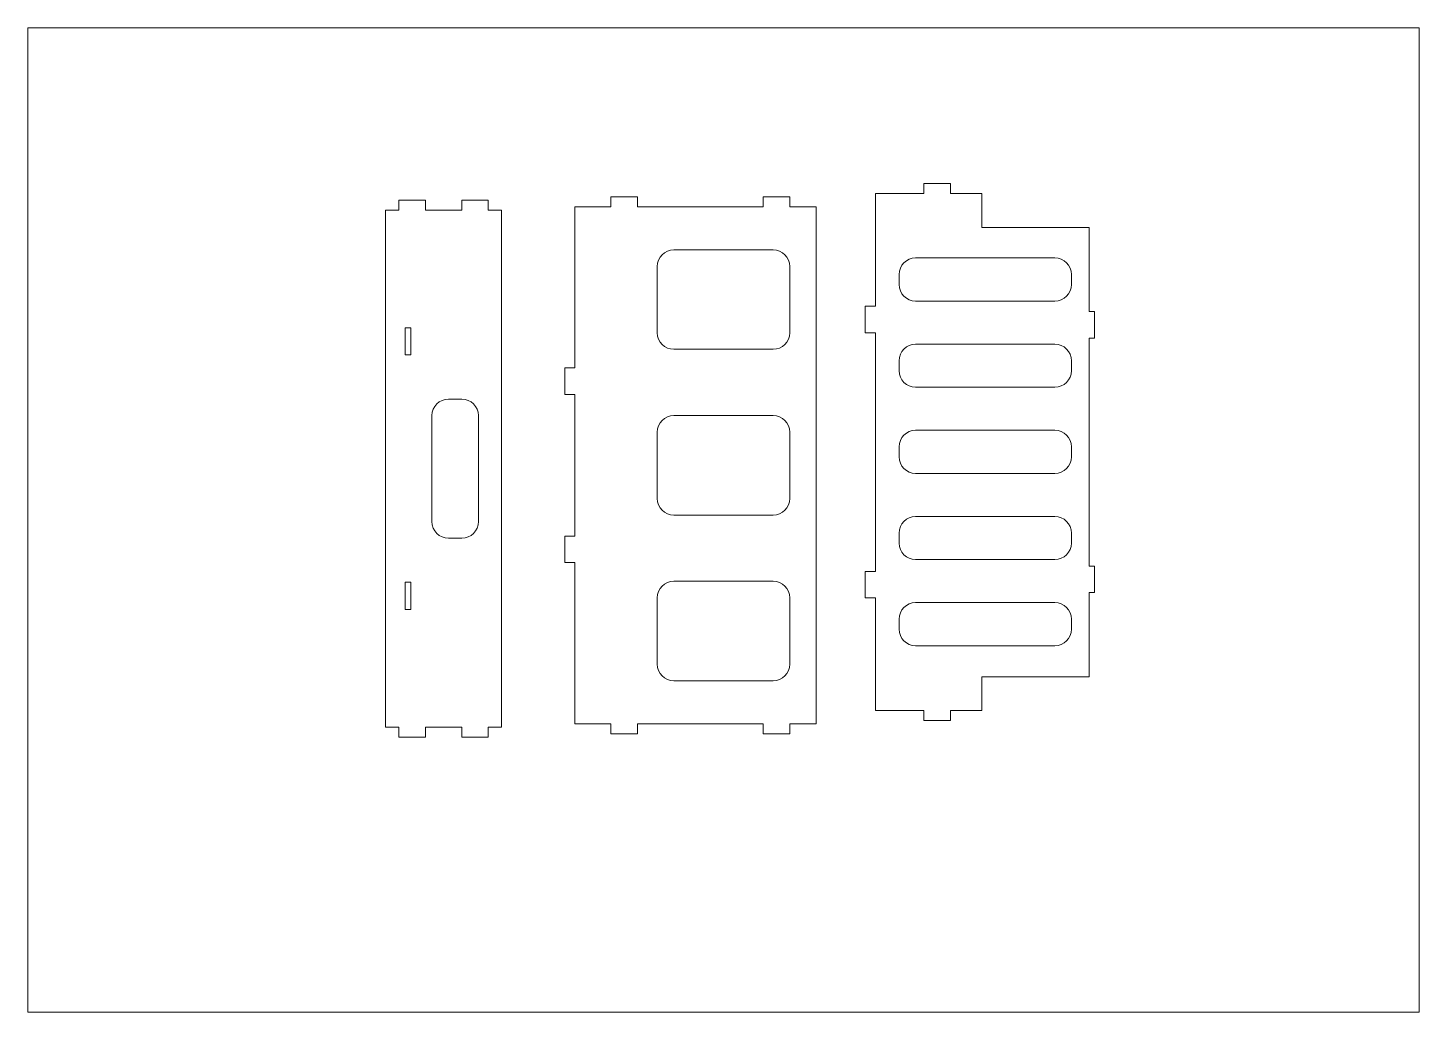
# Paper-space layout 'Sheet' of a CAD drawing. Header units: millimetres. Extents: x 0 to 420, y 0 to 297.
# The model-space entities are those that its viewports show. They can reach past a viewport. Long polylines and large blocks are cut down to what shows.
import ezdxf

# ---------------------------------------------------------------- set-up
doc = ezdxf.new("R2010")
doc.units = ezdxf.units.MM
doc.layers.add('Geometries', color=7, linetype='Continuous')

msp = doc.modelspace()

# ---------------------------------------------------------------- linework, layer by layer
at = {"layer": 'Geometries', "linetype": 'Continuous', "lineweight": 13}
for p, q in [((270.5, 250), (270.5, 247)), ((278.5, 250), (270.5, 250)), ((278.5, 247), (278.5, 250)), ((112, 245), (112, 242)), ((120, 245), (112, 245)), ((120, 242), (120, 245)), ((131, 245), (131, 242)), ((139, 245), (131, 245)), ((139, 242), (139, 245)), ((184, 246), (176, 246)), ((176, 246), (176, 243)), ((184, 243), (184, 246)), ((222, 246), (222, 243)), ((230, 246), (222, 246)), ((230, 243), (230, 246)), ((255.9, 247), (270.5, 247)), ((255.9, 247), (255.9, 213)), ((278.5, 247), (287.95, 247)), ((287.95, 247), (287.95, 236.8)), ((108, 242), (108, 86)), ((112, 242), (108, 242)), ((131, 242), (120, 242)), ((143, 242), (139, 242)), ((143, 242), (143, 86)), ((165.1, 243), (176, 243)), ((165.1, 243), (165.1, 194.37)), ((184, 243), (222, 243)), ((230, 243), (238, 243)), ((238, 243), (238, 87)), ((287.95, 236.8), (320.4, 236.8)), ((320.4, 236.8), (320.4, 211.4)), ((225, 230), (195, 230)), ((310, 227.56), (268, 227.56)), ((190, 225), (190, 205)), ((230, 205), (230, 225)), ((263, 222.56), (263, 219.56)), ((315, 219.56), (315, 222.56)), ((268, 214.56), (310, 214.56)), ((252.8, 213), (252.8, 205)), ((255.9, 213), (252.8, 213)), ((320.4, 211.4), (322, 211.4)), ((322, 211.4), (322, 203.4)), ((113.9, 206.5), (115.6, 206.5)), ((113.9, 206.5), (113.9, 198.3)), ((115.6, 206.5), (115.6, 198.3)), ((252.8, 205), (255.9, 205)), ((255.9, 205), (255.9, 133)), ((320.4, 203.4), (320.4, 134.6)), ((322, 203.4), (320.4, 203.4)), ((113.9, 198.3), (115.6, 198.3)), ((195, 200), (225, 200)), ((310, 201.56), (268, 201.56)), ((162.1, 186.37), (162.1, 194.37)), ((162.1, 194.37), (165.1, 194.37)), ((263, 196.56), (263, 193.56)), ((315, 193.56), (315, 196.56)), ((127, 185), (131, 185)), ((165.1, 186.37), (162.1, 186.37)), ((165.1, 186.37), (165.1, 143.63)), ((268, 188.56), (310, 188.56)), ((122, 148), (122, 180)), ((136, 180), (136, 148)), ((225, 180), (195, 180)), ((190, 175), (190, 155)), ((230, 155), (230, 175)), ((310, 175.56), (268, 175.56)), ((263, 170.56), (263, 167.56)), ((315, 167.56), (315, 170.56)), ((268, 162.56), (310, 162.56)), ((195, 150), (225, 150)), ((310, 149.56), (268, 149.56)), ((131, 143), (127, 143)), ((162.1, 143.63), (162.1, 135.63)), ((165.1, 143.63), (162.1, 143.63)), ((263, 144.56), (263, 141.56)), ((315, 141.56), (315, 144.56)), ((162.1, 135.63), (165.1, 135.63)), ((165.1, 135.63), (165.1, 87)), ((268, 136.56), (310, 136.56)), ((322, 134.6), (320.4, 134.6)), ((322, 126.6), (322, 134.6)), ((252.8, 125), (252.8, 133)), ((252.8, 133), (255.9, 133)), ((113.9, 121.5), (113.9, 129.7)), ((113.9, 129.7), (115.6, 129.7)), ((115.6, 121.5), (115.6, 129.7)), ((225, 130), (195, 130)), ((320.4, 126.6), (322, 126.6)), ((320.4, 126.6), (320.4, 101.2)), ((190, 125), (190, 105)), ((230, 105), (230, 125)), ((255.9, 125), (252.8, 125)), ((255.9, 125), (255.9, 91)), ((310, 123.56), (268, 123.56)), ((113.9, 121.5), (115.6, 121.5)), ((263, 118.56), (263, 115.56)), ((315, 115.56), (315, 118.56)), ((268, 110.56), (310, 110.56)), ((287.95, 91), (287.95, 101.2)), ((287.95, 101.2), (320.4, 101.2)), ((195, 100), (225, 100)), ((255.9, 91), (270.5, 91)), ((270.5, 88), (270.5, 91)), ((278.5, 91), (287.95, 91)), ((278.5, 91), (278.5, 88)), ((112, 86), (108, 86)), ((112, 83), (112, 86)), ((131, 86), (120, 86)), ((120, 86), (120, 83)), ((131, 83), (131, 86)), ((143, 86), (139, 86)), ((139, 86), (139, 83)), ((165.1, 87), (176, 87)), ((176, 84), (176, 87)), ((184, 87), (222, 87)), ((184, 87), (184, 84)), ((222, 84), (222, 87)), ((230, 87), (238, 87)), ((230, 87), (230, 84)), ((278.5, 88), (270.5, 88)), ((120, 83), (112, 83)), ((139, 83), (131, 83)), ((184, 84), (176, 84)), ((230, 84), (222, 84))]:
    msp.add_line(p, q, dxfattribs=at)
for centre, start, end in [((195, 225), 90, 180), ((225, 225), 0, 90), ((268, 222.56), 90, 180), ((310, 222.56), 0, 90), ((268, 219.56), 180, 270), ((310, 219.56), 270, 0), ((195, 205), 180, 270), ((225, 205), 270, 0), ((268, 196.56), 90, 180), ((310, 196.56), 0, 90), ((268, 193.56), 180, 270), ((310, 193.56), 270, 0), ((127, 180), 90, 180), ((131, 180), 0, 90), ((195, 175), 90, 180), ((225, 175), 0, 90), ((268, 170.56), 90, 180), ((310, 170.56), 0, 90), ((268, 167.56), 180, 270), ((310, 167.56), 270, 0), ((195, 155), 180, 270), ((225, 155), 270, 0), ((127, 148), 180, 270), ((131, 148), 270, 0), ((268, 144.56), 90, 180), ((310, 144.56), 0, 90), ((268, 141.56), 180, 270), ((310, 141.56), 270, 0), ((195, 125), 90, 180), ((225, 125), 0, 90), ((268, 118.56), 90, 180), ((310, 118.56), 0, 90), ((268, 115.56), 180, 270), ((310, 115.56), 270, 0), ((195, 105), 180, 270), ((225, 105), 270, 0)]:
    msp.add_arc(centre, 5, start, end, dxfattribs=at)

psp = doc.layouts.new('Sheet')

# ---------------------------------------------------------------- viewports
at = {"layer": '0'}
psp.add_viewport(center=(210, 148.5), size=(420, 297), view_center_point=(210, 148.5), view_height=297, dxfattribs=at)

doc.saveas('drawing.dxf')
